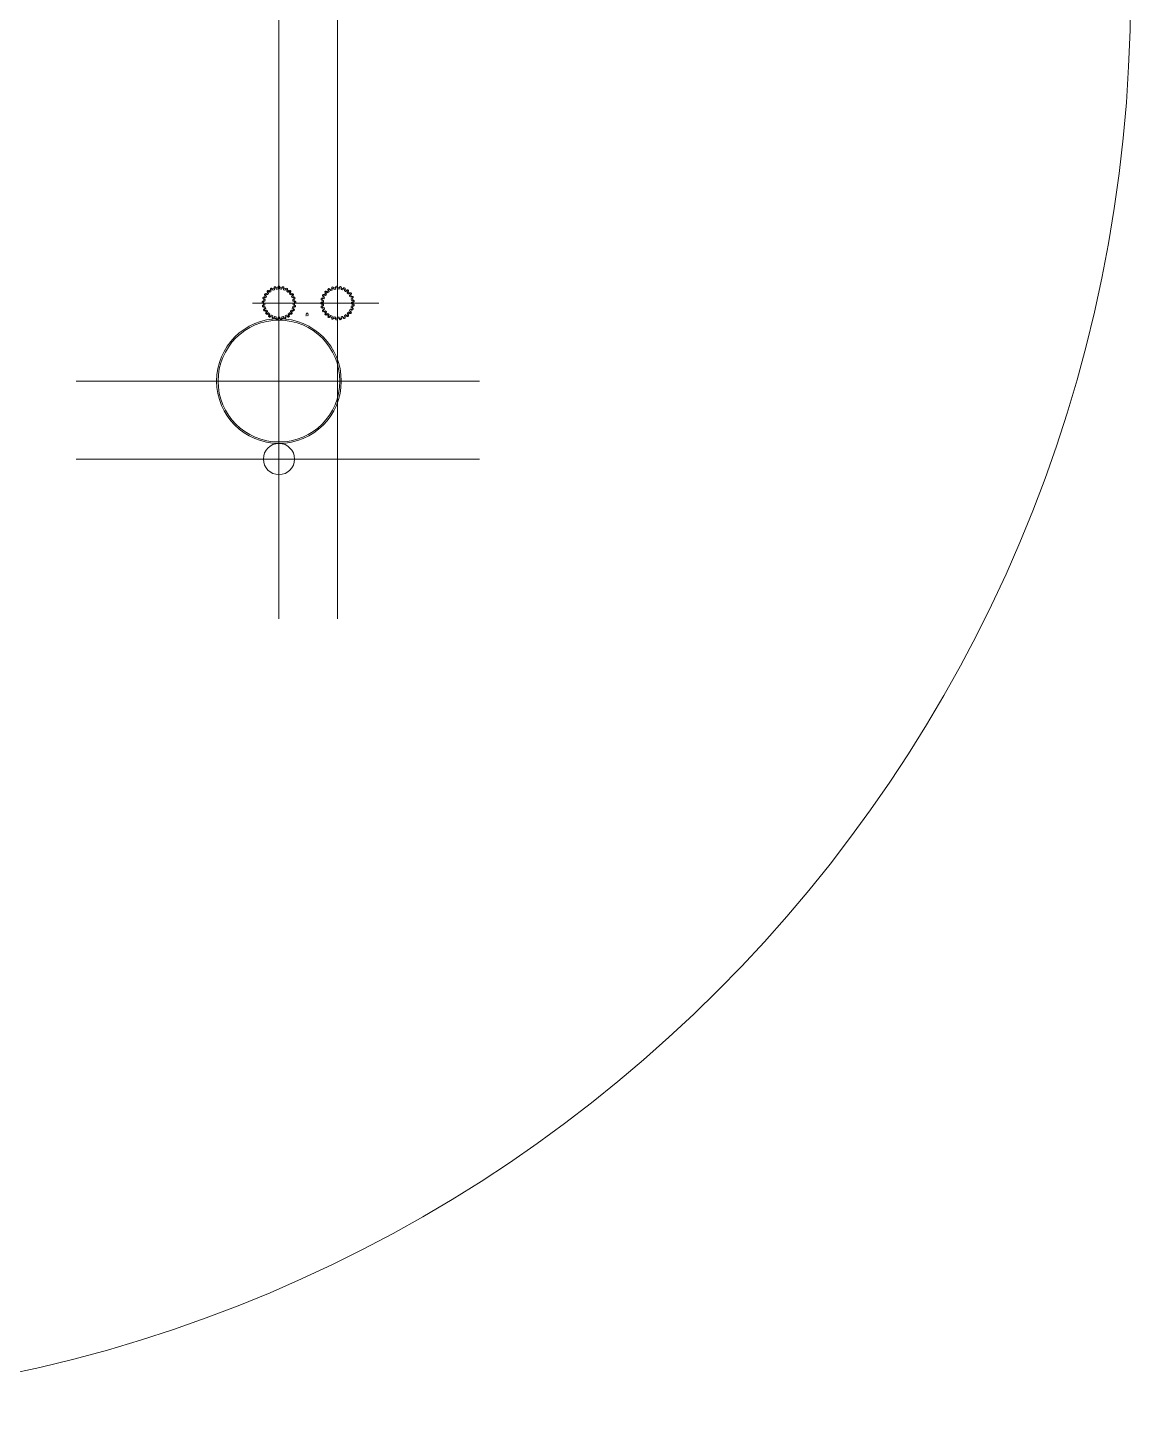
# Model space of a CAD drawing. Header units: millimetres. Extents: x 18768 to 1484868, y -11027 to 520152.
# Drawn here: x 130907 to 131792, y 505517 to 506620 of the extents above; entities that cross this region are included whole.
import ezdxf

# ---------------------------------------------------------------- set-up
doc = ezdxf.new("R2010")
doc.units = ezdxf.units.MM
doc.layers.add('A Construir', color=1, linetype='Continuous')

msp = doc.modelspace()

# ---------------------------------------------------------------- linework, layer by layer
at = {"layer": 'A Construir', "linetype": 'ByBlock', "lineweight": 15}
for p, q in [((131108.51, 506944.301), (131108.51, 506146.044)), ((131155.446, 506944.293), (131155.446, 506146.036)), ((131087.328, 506399.278), (131141.667, 506399.278)), ((131134.264, 506399.27), (131188.603, 506399.27)), ((130945.919, 506336.778), (131269.332, 506336.778)), ((130945.919, 506274.278), (131269.332, 506274.278))]:
    msp.add_line(p, q, dxfattribs=at)
at = {"layer": 'A Construir', "color": 4, "linetype": 'ByBlock', "lineweight": 15}
for p, q in [((131098.406, 506404.832), (131097.669, 506405.238)), ((131099.183, 506406.048), (131098.504, 506406.547)), ((131100.105, 506407.17), (131099.492, 506407.747)), ((131101.159, 506408.155), (131100.626, 506408.807)), ((131102.332, 506409.013), (131101.881, 506409.723)), ((131103.598, 506409.704), (131103.244, 506410.468)), ((131104.947, 506410.243), (131104.687, 506411.044)), ((131106.345, 506410.598), (131106.192, 506411.426)), ((131107.786, 506410.785), (131107.733, 506411.625)), ((131109.228, 506410.781), (131109.286, 506411.621)), ((131110.67, 506410.603), (131110.828, 506411.43)), ((131112.067, 506410.241), (131112.331, 506411.04)), ((131113.419, 506409.71), (131113.777, 506410.472)), ((131114.681, 506409.012), (131115.136, 506409.72)), ((131115.859, 506408.162), (131116.395, 506408.81)), ((131116.908, 506407.171), (131117.525, 506407.744)), ((131117.837, 506406.055), (131118.518, 506406.549)), ((131118.607, 506404.835), (131119.347, 506405.236)), ((131145.014, 506404.179), (131144.252, 506404.537)), ((131145.712, 506405.442), (131145.004, 506405.896)), ((131146.562, 506406.619), (131145.914, 506407.156)), ((131147.553, 506407.668), (131146.98, 506408.285)), ((131148.669, 506408.598), (131148.175, 506409.278)), ((131149.889, 506409.367), (131149.488, 506410.107)), ((131151.202, 506409.99), (131150.892, 506410.772)), ((131152.575, 506410.432), (131152.37, 506411.248)), ((131154.001, 506410.709), (131153.896, 506411.544)), ((131155.441, 506410.795), (131155.446, 506411.637)), ((131156.891, 506410.709), (131156.997, 506411.544)), ((131158.308, 506410.435), (131158.521, 506411.249)), ((131159.69, 506409.99), (131160, 506410.772)), ((131160.994, 506409.372), (131161.403, 506410.108)), ((131162.223, 506408.598), (131162.718, 506409.278)), ((131163.332, 506407.675), (131163.911, 506408.286)), ((131164.33, 506406.619), (131164.978, 506407.156)), ((131165.175, 506405.45), (131165.888, 506405.897)), ((131165.878, 506404.179), (131166.64, 506404.537)), ((131096.98, 506399.278), (131096.139, 506399.278)), ((131097.075, 506400.718), (131096.24, 506400.827)), ((131097.076, 506397.829), (131096.24, 506397.727)), ((131097.342, 506402.145), (131096.527, 506402.354)), ((131097.342, 506396.411), (131096.527, 506396.201)), ((131097.792, 506403.516), (131097.011, 506403.83)), ((131097.795, 506395.031), (131097.011, 506394.725)), ((131098.406, 506393.724), (131097.669, 506393.318)), ((131118.612, 506393.73), (131119.347, 506393.321)), ((131119.23, 506403.522), (131120.012, 506403.832)), ((131119.23, 506395.034), (131120.012, 506394.724)), ((131119.672, 506402.149), (131120.488, 506402.354)), ((131119.674, 506396.416), (131120.488, 506396.203)), ((131119.948, 506400.723), (131120.783, 506400.828)), ((131119.948, 506397.833), (131120.783, 506397.727)), ((131120.035, 506399.283), (131120.877, 506399.278)), ((131143.939, 506398.546), (131143.099, 506398.493)), ((131143.943, 506399.989), (131143.103, 506400.046)), ((131144.121, 506401.43), (131143.294, 506401.588)), ((131144.126, 506397.106), (131143.298, 506396.952)), ((131144.481, 506395.707), (131143.68, 506395.447)), ((131144.483, 506402.827), (131143.684, 506403.091)), ((131145.02, 506394.358), (131144.256, 506394.004)), ((131165.877, 506394.367), (131166.636, 506394.005)), ((131166.406, 506402.836), (131167.208, 506403.092)), ((131166.411, 506395.707), (131167.212, 506395.447)), ((131166.768, 506397.115), (131167.594, 506396.953)), ((131166.771, 506401.43), (131167.598, 506401.588)), ((131166.948, 506399.999), (131167.789, 506400.047)), ((131166.953, 506398.546), (131167.793, 506398.493)), ((131099.188, 506392.499), (131098.505, 506392.008)), ((131100.105, 506391.385), (131099.492, 506390.809)), ((131101.167, 506390.394), (131100.627, 506389.749)), ((131102.332, 506389.543), (131101.881, 506388.833)), ((131103.607, 506388.847), (131103.245, 506388.088)), ((131104.947, 506388.313), (131104.687, 506387.512)), ((131106.355, 506387.956), (131106.193, 506387.13)), ((131107.786, 506387.771), (131107.733, 506386.931)), ((131109.238, 506387.776), (131109.287, 506386.935)), ((131110.67, 506387.953), (131110.828, 506387.126)), ((131112.076, 506388.318), (131112.332, 506387.516)), ((131113.419, 506388.846), (131113.777, 506388.084)), ((131114.689, 506389.549), (131115.137, 506388.836)), ((131115.859, 506390.394), (131116.395, 506389.746)), ((131116.915, 506391.392), (131117.525, 506390.812)), ((131117.837, 506392.501), (131118.518, 506392.006)), ((131145.711, 506393.092), (131145.001, 506392.641)), ((131146.569, 506391.92), (131145.917, 506391.387)), ((131147.554, 506390.865), (131146.977, 506390.252)), ((131148.676, 506389.943), (131148.177, 506389.265)), ((131149.892, 506389.167), (131149.486, 506388.429)), ((131151.208, 506388.552), (131150.894, 506387.771)), ((131152.579, 506388.103), (131152.369, 506387.288)), ((131154.006, 506387.835), (131153.897, 506387.001)), ((131155.446, 506387.741), (131155.446, 506386.899)), ((131156.895, 506387.836), (131156.997, 506387.001)), ((131158.313, 506388.103), (131158.523, 506387.288)), ((131159.693, 506388.556), (131159.999, 506387.772)), ((131161, 506389.167), (131161.406, 506388.429)), ((131162.225, 506389.949), (131162.716, 506389.265)), ((131163.339, 506390.865), (131163.915, 506390.252)), ((131164.33, 506391.927), (131164.975, 506391.387)), ((131165.181, 506393.092), (131165.891, 506392.641))]:
    msp.add_line(p, q, dxfattribs=at)
at = {"layer": 'A Construir', "color": 0, "linetype": 'ByBlock', "lineweight": 15}
for p, q in [((131130.335, 506389.295), (131130.282, 506390.135)), ((131131.778, 506389.291), (131131.835, 506390.131))]:
    msp.add_line(p, q, dxfattribs=at)
at = {"layer": 'A Construir', "linetype": 'ByBlock', "lineweight": 15}
for centre, radius in [((130661.521, 506647.127), 1130), ((131108.51, 506336.778), 50), ((131108.51, 506336.778), 48.84), ((131108.51, 506274.278), 12.5)]:
    msp.add_circle(centre, radius, dxfattribs=at)
at = {"layer": 'A Construir', "color": 4, "linetype": 'ByBlock', "lineweight": 15}
for centre in [(131108.51, 506399.278), (131155.446, 506399.27)]:
    msp.add_circle(centre, 12.5, dxfattribs=at)
for centre, radius, start, end in [((131097.046, 506406.088), 0.166, 149.2106, 215.499988), ((131108.072, 506399.519), 13, 145.6894, 149.2106), ((131099.875, 506408.106), 3.64, 215.499988, 230.428846), ((131097.471, 506406.753), 0.166, 79.400012, 145.6894), ((131096.832, 506403.338), 3.64, 64.471154, 79.400012), ((131096.832, 506403.338), 3.64, 64.471154, 79.400012), ((131096.534, 506403.307), 2.24, 59.551325, 62.848675), ((131098.691, 506407.231), 2.24, 239.551325, 242.848675), ((131108.025, 506399.402), 10.866, 151.462145, 157.237854), ((131099.778, 506408.389), 2.24, 232.051325, 235.348675), ((131099.778, 506408.389), 2.24, 232.051325, 235.348675), ((131099.778, 506408.389), 2.24, 232.051325, 235.348675), ((131099.778, 506408.389), 2.24, 232.051325, 235.348675), ((131098.334, 506404.673), 0.166, 331.462145, 61.031073), ((131099.1, 506408.725), 0.166, 134.8106, 201.099988), ((131102.341, 506409.976), 3.64, 201.099988, 216.028846), ((131108.145, 506399.62), 13, 131.2894, 134.8106), ((131099.28, 506406.183), 0.166, 233.268927, 322.837854), ((131097.912, 506406.158), 2.24, 45.151325, 48.448675), ((131100.977, 506409.423), 2.24, 225.151325, 228.448675), ((131108.072, 506399.519), 10.866, 137.062146, 142.837854), ((131099.677, 506409.263), 0.166, 65.000012, 131.2894), ((131098.208, 506406.115), 3.64, 50.071154, 65.000012), ((131098.208, 506406.115), 3.64, 50.071154, 65.000012), ((131099.995, 506407.034), 0.166, 317.062146, 46.631073), ((131102.318, 506410.275), 2.24, 217.651325, 220.948675), ((131102.318, 506410.275), 2.24, 217.651325, 220.948675), ((131102.318, 506410.275), 2.24, 217.651325, 220.948675), ((131102.318, 506410.275), 2.24, 217.651325, 220.948675), ((131101.287, 506408.261), 0.166, 218.868927, 308.437854), ((131108.145, 506399.62), 10.866, 122.662145, 128.437854), ((131101.745, 506410.768), 0.166, 120.4106, 186.699988), ((131105.196, 506411.174), 3.64, 186.699988, 201.628846), ((131108.242, 506399.7), 13, 116.8894, 120.4106), ((131099.956, 506408.578), 2.24, 30.751325, 34.048675), ((131103.737, 506410.977), 2.24, 210.751325, 214.048675), ((131102.191, 506408.908), 0.166, 302.662145, 32.231073), ((131102.437, 506411.146), 0.166, 50.600012, 116.8894), ((131100.232, 506408.462), 3.64, 35.671154, 50.600012), ((131100.232, 506408.462), 3.64, 35.671154, 50.600012), ((131105.247, 506411.469), 2.24, 203.251325, 206.548675), ((131105.247, 506411.469), 2.24, 203.251325, 206.548675), ((131105.247, 506411.469), 2.24, 203.251325, 206.548675), ((131105.247, 506411.469), 2.24, 203.251325, 206.548675), ((131103.748, 506409.775), 0.166, 204.468927, 294.037854), ((131108.242, 506399.7), 10.866, 108.262145, 114.037854), ((131108.258, 506411.624), 3.64, 172.299988, 187.228846), ((131102.537, 506410.413), 2.24, 16.351325, 19.648675), ((131106.796, 506411.797), 2.24, 196.351325, 199.648675), ((131104.815, 506412.09), 0.166, 106.0106, 172.299988), ((131108.355, 506399.753), 13, 102.4894, 106.0106), ((131104.785, 506410.176), 0.166, 288.262145, 17.831073), ((131105.58, 506412.284), 0.166, 36.200012, 102.4894), ((131102.776, 506410.232), 3.64, 21.271154, 36.200012), ((131102.776, 506410.232), 3.64, 21.271154, 36.200012), ((131108.382, 506411.897), 2.24, 188.851325, 192.148675), ((131108.382, 506411.897), 2.24, 188.851325, 192.148675), ((131108.382, 506411.897), 2.24, 188.851325, 192.148675), ((131108.382, 506411.897), 2.24, 188.851325, 192.148675), ((131106.508, 506410.63), 0.166, 190.068927, 279.637855), ((131108.355, 506399.753), 10.866, 93.862146, 99.637855), ((131107.612, 506410.76), 0.166, 273.862146, 3.431073), ((131111.336, 506411.299), 3.64, 157.899988, 172.828846), ((131105.494, 506411.548), 2.24, 1.951325, 5.248675), ((131109.964, 506411.83), 2.24, 181.951325, 185.248675), ((131108.118, 506412.606), 0.166, 91.6106, 157.899988), ((131108.478, 506399.777), 13, 88.0894, 91.6106), ((131108.906, 506412.604), 0.166, 21.800012, 88.0894), ((131105.681, 506411.314), 3.64, 6.871154, 21.800012), ((131105.681, 506411.314), 3.64, 6.871154, 21.800012), ((131109.394, 506410.771), 0.166, 175.668927, 265.237854), ((131111.524, 506411.533), 2.24, 174.451325, 177.748675), ((131111.524, 506411.533), 2.24, 174.451325, 177.748675), ((131111.524, 506411.533), 2.24, 174.451325, 177.748675), ((131111.524, 506411.533), 2.24, 174.451325, 177.748675), ((131108.478, 506399.777), 10.866, 79.462146, 85.237854), ((131110.496, 506410.623), 0.166, 259.462146, 349.031073), ((131108.64, 506411.913), 2.24, 347.551325, 350.848675), ((131113.039, 506411.074), 2.24, 167.551325, 170.848675), ((131114.237, 506410.218), 3.64, 143.499988, 158.428846), ((131111.444, 506412.285), 0.166, 77.2106, 143.499988), ((131108.603, 506399.769), 13, 73.6894, 77.2106), ((131112.225, 506410.19), 0.166, 161.268927, 250.837855), ((131108.603, 506399.769), 10.866, 65.062146, 70.837855), ((131112.208, 506412.087), 0.166, 7.400012, 73.6894), ((131114.477, 506410.398), 2.24, 160.051325, 163.348675), ((131114.477, 506410.398), 2.24, 160.051325, 163.348675), ((131114.477, 506410.398), 2.24, 160.051325, 163.348675), ((131114.477, 506410.398), 2.24, 160.051325, 163.348675), ((131108.763, 506411.639), 3.64, 352.471154, 7.400012), ((131108.763, 506411.639), 3.64, 352.471154, 7.400012), ((131113.255, 506409.772), 0.166, 245.062146, 334.631073), ((131111.779, 506411.483), 2.24, 333.151325, 336.448675), ((131115.83, 506409.577), 2.24, 153.151325, 156.448675), ((131116.778, 506408.45), 3.64, 129.099988, 144.028846), ((131114.587, 506411.146), 0.166, 62.8106, 129.099988), ((131114.822, 506408.923), 0.166, 146.868927, 236.437855), ((131108.723, 506399.73), 13, 59.2894, 62.8106), ((131108.723, 506399.73), 10.866, 50.662145, 56.437855), ((131117.055, 506408.565), 2.24, 145.651325, 148.948675), ((131117.055, 506408.565), 2.24, 145.651325, 148.948675), ((131117.055, 506408.565), 2.24, 145.651325, 148.948675), ((131117.055, 506408.565), 2.24, 145.651325, 148.948675), ((131111.829, 506411.188), 3.64, 338.071154, 353.000012), ((131111.829, 506411.188), 3.64, 338.071154, 353.000012), ((131115.277, 506410.764), 0.166, 353.000012, 59.2894), ((131115.716, 506408.263), 0.166, 230.662145, 320.231073), ((131114.711, 506410.287), 2.24, 318.751325, 322.048675), ((131118.162, 506407.432), 2.24, 138.751325, 142.048675), ((131118.799, 506406.106), 3.64, 114.699988, 129.628846), ((131117.022, 506407.05), 0.166, 132.468927, 222.037854), ((131108.828, 506399.663), 10.866, 36.262145, 42.037854), ((131117.347, 506409.262), 0.166, 48.4106, 114.699988), ((131108.828, 506399.663), 13, 44.8894, 48.4106), ((131119.096, 506406.148), 2.24, 131.251325, 134.548675), ((131119.096, 506406.148), 2.24, 131.251325, 134.548675), ((131119.096, 506406.148), 2.24, 131.251325, 134.548675), ((131119.096, 506406.148), 2.24, 131.251325, 134.548675), ((131117.724, 506406.188), 0.166, 216.262145, 305.831073), ((131114.686, 506409.988), 3.64, 323.671154, 338.600012), ((131114.686, 506409.988), 3.64, 323.671154, 338.600012), ((131117.921, 506408.721), 0.166, 338.600012, 44.8894), ((131117.254, 506408.399), 2.24, 304.351325, 307.648675), ((131119.886, 506404.776), 2.24, 124.351325, 127.648675), ((131118.687, 506404.689), 0.166, 118.068927, 207.637854), ((131108.914, 506399.572), 10.866, 21.862145, 27.637854), ((131120.174, 506403.332), 3.64, 100.299988, 115.228846), ((131120.472, 506403.299), 2.24, 116.851325, 120.148675), ((131120.472, 506403.299), 2.24, 116.851325, 120.148675), ((131120.472, 506403.299), 2.24, 116.851325, 120.148675), ((131120.472, 506403.299), 2.24, 116.851325, 120.148675), ((131117.156, 506408.116), 3.64, 309.271154, 324.200012), ((131117.156, 506408.116), 3.64, 309.271154, 324.200012), ((131119.553, 506406.75), 0.166, 34.0106, 100.299988), ((131108.914, 506399.572), 13, 30.4894, 34.0106), ((131119.974, 506406.083), 0.166, 324.200012, 30.4894), ((131143.578, 506405.347), 0.166, 152.8106, 219.099988), ((131154.994, 506399.483), 13, 149.2894, 152.8106), ((131146.274, 506407.538), 3.64, 219.099988, 234.028846), ((131143.96, 506406.037), 0.166, 83.000012, 149.2894), ((131143.536, 506402.589), 3.64, 68.071154, 83.000012), ((131143.536, 506402.589), 3.64, 68.071154, 83.000012), ((131143.241, 506402.539), 2.24, 63.151325, 66.448675), ((131145.147, 506406.591), 2.24, 243.151325, 246.448675), ((131146.159, 506407.815), 2.24, 235.651325, 238.948675), ((131146.159, 506407.815), 2.24, 235.651325, 238.948675), ((131146.159, 506407.815), 2.24, 235.651325, 238.948675), ((131146.159, 506407.815), 2.24, 235.651325, 238.948675), ((131145.462, 506408.108), 0.166, 138.4106, 204.699988), ((131148.618, 506409.559), 3.64, 204.699988, 219.628846), ((131155.061, 506399.589), 13, 134.8894, 138.4106), ((131145.801, 506405.582), 0.166, 236.868927, 326.437854), ((131144.437, 506405.472), 2.24, 48.751325, 52.048675), ((131147.292, 506408.922), 2.24, 228.751325, 232.048675), ((131146.003, 506408.681), 0.166, 68.600012, 134.8894), ((131154.994, 506399.483), 10.866, 140.662145, 146.437854), ((131144.736, 506405.447), 3.64, 53.671154, 68.600012), ((131144.736, 506405.447), 3.64, 53.671154, 68.600012), ((131146.461, 506406.476), 0.166, 320.662145, 50.231073), ((131148.576, 506409.856), 2.24, 221.251325, 224.548675), ((131148.576, 506409.856), 2.24, 221.251325, 224.548675), ((131148.576, 506409.856), 2.24, 221.251325, 224.548675), ((131148.576, 506409.856), 2.24, 221.251325, 224.548675), ((131147.674, 506407.782), 0.166, 222.468927, 312.037854), ((131155.061, 506399.589), 10.866, 126.262145, 132.037854), ((131147.974, 506410.313), 0.166, 124.0106, 190.299988), ((131151.392, 506410.934), 3.64, 190.299988, 205.228846), ((131155.152, 506399.675), 13, 120.4894, 124.0106), ((131146.325, 506408.015), 2.24, 34.351325, 37.648675), ((131149.948, 506410.647), 2.24, 214.351325, 217.648675), ((131148.64, 506410.734), 0.166, 54.200012, 120.4894), ((131148.536, 506408.484), 0.166, 306.262145, 35.831073), ((131146.608, 506407.916), 3.64, 39.271154, 54.200012), ((131146.608, 506407.916), 3.64, 39.271154, 54.200012), ((131151.425, 506411.232), 2.24, 206.851325, 210.148675), ((131151.425, 506411.232), 2.24, 206.851325, 210.148675), ((131151.425, 506411.232), 2.24, 206.851325, 210.148675), ((131151.425, 506411.232), 2.24, 206.851325, 210.148675), ((131150.035, 506409.448), 0.166, 208.068927, 297.637854), ((131155.152, 506399.675), 10.866, 111.862145, 117.637854), ((131154.42, 506411.576), 3.64, 175.899988, 190.828846), ((131150.955, 506411.825), 0.166, 109.6106, 175.899988), ((131148.786, 506410.008), 2.24, 19.951325, 23.248675), ((131152.95, 506411.657), 2.24, 199.951325, 203.248675), ((131155.262, 506399.735), 13, 106.0894, 109.6106), ((131151.044, 506409.913), 0.166, 291.862145, 21.431073), ((131151.705, 506412.066), 0.166, 39.800012, 106.0894), ((131149.036, 506409.842), 3.64, 24.871154, 39.800012), ((131149.036, 506409.842), 3.64, 24.871154, 39.800012), ((131154.526, 506411.856), 2.24, 192.451325, 195.748675), ((131154.526, 506411.856), 2.24, 192.451325, 195.748675), ((131154.526, 506411.856), 2.24, 192.451325, 195.748675), ((131154.526, 506411.856), 2.24, 192.451325, 195.748675), ((131152.736, 506410.474), 0.166, 193.668927, 283.237854), ((131155.262, 506399.735), 10.866, 97.462146, 103.237854), ((131153.829, 506410.674), 0.166, 277.462146, 7.031073), ((131157.512, 506411.445), 3.64, 161.499988, 176.428846), ((131151.666, 506411.327), 2.24, 5.551325, 8.848675), ((131156.109, 506411.888), 2.24, 185.551325, 188.848675), ((131154.218, 506412.547), 0.166, 95.2106, 161.499988), ((131155.383, 506399.766), 13, 91.6894, 95.2106), ((131155.005, 506412.595), 0.166, 25.400012, 91.6894), ((131151.867, 506411.104), 3.64, 10.471154, 25.400012), ((131151.867, 506411.104), 3.64, 10.471154, 25.400012), ((131155.607, 506410.796), 0.166, 179.268927, 268.837854), ((131157.685, 506411.69), 2.24, 178.051325, 181.348675), ((131157.685, 506411.69), 2.24, 178.051325, 181.348675), ((131157.685, 506411.69), 2.24, 178.051325, 181.348675), ((131157.685, 506411.69), 2.24, 178.051325, 181.348675), ((131155.383, 506399.766), 10.866, 83.062145, 88.837854), ((131156.716, 506410.717), 0.166, 263.062145, 352.631073), ((131154.783, 506411.888), 2.24, 351.151325, 354.448675), ((131159.226, 506411.327), 2.24, 171.151325, 174.448675), ((131160.475, 506410.548), 3.64, 147.099988, 162.028846), ((131157.558, 506412.435), 0.166, 80.8106, 147.099988), ((131155.509, 506399.766), 13, 77.2894, 80.8106), ((131158.468, 506410.394), 0.166, 164.868927, 254.437854), ((131158.333, 506412.286), 0.166, 11.000012, 77.2894), ((131155.509, 506399.766), 10.866, 68.662146, 74.437854), ((131154.922, 506411.623), 3.64, 356.071154, 11.000012), ((131154.922, 506411.623), 3.64, 356.071154, 11.000012), ((131160.703, 506410.743), 2.24, 163.651325, 166.948675), ((131160.703, 506410.743), 2.24, 163.651325, 166.948675), ((131160.703, 506410.743), 2.24, 163.651325, 166.948675), ((131160.703, 506410.743), 2.24, 163.651325, 166.948675), ((131159.523, 506410.042), 0.166, 248.662146, 338.231073), ((131157.942, 506411.657), 2.24, 336.751325, 340.048675), ((131162.106, 506410.008), 2.24, 156.751325, 160.048675), ((131163.122, 506408.943), 3.64, 132.699988, 147.628846), ((131160.766, 506411.496), 0.166, 66.4106, 132.699988), ((131155.63, 506399.735), 13, 62.8894, 66.4106), ((131161.14, 506409.293), 0.166, 150.468927, 240.037855), ((131155.63, 506399.735), 10.866, 54.262145, 60.037855), ((131163.391, 506409.075), 2.24, 149.251325, 152.548675), ((131163.391, 506409.075), 2.24, 149.251325, 152.548675), ((131163.391, 506409.075), 2.24, 149.251325, 152.548675), ((131163.391, 506409.075), 2.24, 149.251325, 152.548675), ((131158.011, 506411.365), 3.64, 341.671154, 356.600012), ((131158.011, 506411.365), 3.64, 341.671154, 356.600012), ((131161.479, 506411.159), 0.166, 356.600012, 62.8894), ((131162.074, 506408.69), 0.166, 234.262145, 323.831073), ((131160.944, 506410.647), 2.24, 322.351325, 325.648675), ((131164.567, 506408.015), 2.24, 142.351325, 145.648675), ((131165.286, 506406.731), 3.64, 118.299988, 133.228846), ((131163.453, 506407.562), 0.166, 136.068927, 225.637854), ((131155.74, 506399.675), 10.866, 39.862146, 45.637854), ((131163.639, 506409.789), 0.166, 52.0106, 118.299988), ((131155.74, 506399.675), 13, 48.4894, 52.0106), ((131165.58, 506406.791), 2.24, 134.851325, 138.148675), ((131165.58, 506406.791), 2.24, 134.851325, 138.148675), ((131165.58, 506406.791), 2.24, 134.851325, 138.148675), ((131165.58, 506406.791), 2.24, 134.851325, 138.148675), ((131160.938, 506410.347), 3.64, 327.271154, 342.200012), ((131160.938, 506410.347), 3.64, 327.271154, 342.200012), ((131164.208, 506406.745), 0.166, 219.862146, 309.431073), ((131164.246, 506409.285), 0.166, 342.200012, 48.4894), ((131163.601, 506408.922), 2.24, 307.951325, 311.248675), ((131166.455, 506405.472), 2.24, 127.951325, 131.248675), ((131166.833, 506404.049), 3.64, 103.899988, 118.828846), ((131165.264, 506405.31), 0.166, 121.668927, 211.237854), ((131155.831, 506399.589), 10.866, 25.462146, 31.237854), ((131165.792, 506404.332), 0.166, 205.462146, 295.031073), ((131167.132, 506404.035), 2.24, 120.451325, 123.748675), ((131167.132, 506404.035), 2.24, 120.451325, 123.748675), ((131167.132, 506404.035), 2.24, 120.451325, 123.748675), ((131167.132, 506404.035), 2.24, 120.451325, 123.748675), ((131165.998, 506407.421), 0.166, 37.6106, 103.899988), ((131163.52, 506408.633), 3.64, 312.871154, 327.800012), ((131163.52, 506408.633), 3.64, 312.871154, 327.800012), ((131155.831, 506399.589), 13, 34.0894, 37.6106), ((131166.46, 506406.782), 0.166, 327.800012, 34.0894), ((131165.745, 506406.591), 2.24, 293.551325, 296.848675), ((131167.651, 506402.539), 2.24, 113.551325, 116.848675), ((131167.663, 506401.067), 3.64, 89.499988, 104.428846), ((131167.694, 506404.541), 0.166, 23.2106, 89.499988), ((131155.898, 506399.483), 13, 19.6894, 23.2106), ((131095.183, 506399.723), 0.166, 178.0106, 244.299988), ((131108.01, 506399.278), 13, 174.4894, 178.0106), ((131095.235, 506400.51), 0.166, 108.200012, 174.4894), ((131096.69, 506402.854), 3.64, 244.299988, 259.228846), ((131095.346, 506397.17), 0.166, 122.600012, 188.8894), ((131108.025, 506399.154), 13, 188.8894, 192.4106), ((131096.32, 506397.21), 3.64, 93.271154, 108.200012), ((131096.32, 506397.21), 3.64, 93.271154, 108.200012), ((131097.217, 506394.244), 3.64, 107.671154, 122.600012), ((131097.217, 506394.244), 3.64, 107.671154, 122.600012), ((131095.491, 506396.395), 0.166, 192.4106, 258.699988), ((131096.172, 506399.802), 3.64, 258.699988, 273.628846), ((131095.713, 506403.024), 0.166, 163.6106, 229.899988), ((131108.025, 506399.402), 13, 160.0894, 163.6106), ((131097.951, 506405.681), 3.64, 229.899988, 244.828846), ((131095.959, 506403.773), 0.166, 93.800012, 160.0894), ((131096.189, 506400.307), 3.64, 78.871154, 93.800012), ((131096.189, 506400.307), 3.64, 78.871154, 93.800012), ((131096.074, 506397.039), 2.24, 88.351325, 91.648675), ((131096.074, 506401.517), 2.24, 268.351325, 271.648675), ((131096.469, 506403.056), 2.24, 260.851325, 264.148675), ((131096.469, 506403.056), 2.24, 260.851325, 264.148675), ((131096.469, 506403.056), 2.24, 260.851325, 264.148675), ((131096.469, 506403.056), 2.24, 260.851325, 264.148675), ((131095.907, 506399.943), 2.24, 275.251325, 278.548675), ((131095.907, 506399.943), 2.24, 275.251325, 278.548675), ((131095.907, 506399.943), 2.24, 275.251325, 278.548675), ((131095.907, 506399.943), 2.24, 275.251325, 278.548675), ((131096.283, 506393.963), 0.166, 137.000012, 203.2894), ((131108.072, 506399.037), 13, 203.2894, 206.8106), ((131098.824, 506391.594), 3.64, 122.071154, 137.000012), ((131098.824, 506391.594), 3.64, 122.071154, 137.000012), ((131095.908, 506400.202), 2.24, 73.951325, 77.248675), ((131097.022, 506404.539), 2.24, 253.951325, 257.248675), ((131097.022, 506394.017), 2.24, 102.751325, 106.048675), ((131095.908, 506398.354), 2.24, 282.751325, 286.048675), ((131096.429, 506396.717), 3.64, 273.099988, 288.028846), ((131097.786, 506405.932), 2.24, 246.451325, 249.748675), ((131097.786, 506405.932), 2.24, 246.451325, 249.748675), ((131097.786, 506405.932), 2.24, 246.451325, 249.748675), ((131097.786, 506405.932), 2.24, 246.451325, 249.748675), ((131096.138, 506396.788), 2.24, 289.651325, 292.948675), ((131096.138, 506396.788), 2.24, 289.651325, 292.948675), ((131096.138, 506396.788), 2.24, 289.651325, 292.948675), ((131096.138, 506396.788), 2.24, 289.651325, 292.948675), ((131096.994, 506399.103), 0.166, 0.262145, 89.831073), ((131097.095, 506400.882), 0.166, 262.068927, 351.637854), ((131097.055, 506397.993), 0.166, 276.468927, 6.037854), ((131108.025, 506399.154), 10.866, 180.262145, 186.037854), ((131108.01, 506399.278), 10.866, 165.862146, 171.637854), ((131097.312, 506401.973), 0.166, 345.862146, 75.431073), ((131097.399, 506396.245), 0.166, 14.662146, 104.231073), ((131098.691, 506391.325), 2.24, 117.151325, 120.448675), ((131096.534, 506395.249), 2.24, 297.151325, 300.448675), ((131108.072, 506399.037), 10.866, 194.662146, 200.437854), ((131097.853, 506403.671), 0.166, 247.668927, 337.237854), ((131097.734, 506395.185), 0.166, 290.868927, 20.437854), ((131098.502, 506393.577), 0.166, 29.062146, 118.631073), ((131108.145, 506398.936), 10.866, 209.062146, 214.837855), ((131108.975, 506399.094), 10.866, 324.262146, 330.037855), ((131118.532, 506393.584), 0.166, 60.468927, 150.037855), ((131119.153, 506403.68), 0.166, 201.862145, 291.431073), ((131119.282, 506395.201), 0.166, 158.662146, 248.231073), ((131109.006, 506399.215), 10.866, 338.662146, 344.437854), ((131118.315, 506391.333), 2.24, 59.251325, 62.548675), ((131118.315, 506391.333), 2.24, 59.251325, 62.548675), ((131118.315, 506391.333), 2.24, 59.251325, 62.548675), ((131118.315, 506391.333), 2.24, 59.251325, 62.548675), ((131120.605, 506396.713), 3.64, 251.671154, 266.600012), ((131120.605, 506396.713), 3.64, 251.671154, 266.600012), ((131119.633, 506396.256), 0.166, 74.868927, 164.437854), ((131119.713, 506401.988), 0.166, 103.668927, 193.237854), ((131108.975, 506399.462), 10.866, 7.462146, 13.237854), ((131119.913, 506400.895), 0.166, 187.462146, 277.031073), ((131119.957, 506398.008), 0.166, 173.062145, 262.631073), ((131109.006, 506399.341), 10.866, 353.062145, 358.837854), ((131120.035, 506399.117), 0.166, 89.268927, 178.837854), ((131119.248, 506405.938), 2.24, 289.951325, 293.248675), ((131120.896, 506401.774), 2.24, 109.951325, 113.248675), ((131120.896, 506396.782), 2.24, 246.751325, 250.048675), ((131119.248, 506392.618), 2.24, 66.751325, 70.048675), ((131120.816, 506400.304), 3.64, 85.899988, 100.828846), ((131118.183, 506391.602), 3.64, 42.699988, 57.628846), ((131121.096, 506400.198), 2.24, 102.451325, 105.748675), ((131121.096, 506400.198), 2.24, 102.451325, 105.748675), ((131121.096, 506400.198), 2.24, 102.451325, 105.748675), ((131121.096, 506400.198), 2.24, 102.451325, 105.748675), ((131119.982, 506394.021), 2.24, 73.651325, 76.948675), ((131119.982, 506394.021), 2.24, 73.651325, 76.948675), ((131119.982, 506394.021), 2.24, 73.651325, 76.948675), ((131119.982, 506394.021), 2.24, 73.651325, 76.948675), ((131108.975, 506399.094), 13, 332.8894, 336.4106), ((131119.082, 506405.688), 3.64, 294.871154, 309.800012), ((131119.082, 506405.688), 3.64, 294.871154, 309.800012), ((131120.862, 506399.802), 3.64, 266.071154, 281.000012), ((131120.862, 506399.802), 3.64, 266.071154, 281.000012), ((131120.567, 506403.058), 2.24, 275.551325, 278.848675), ((131121.128, 506398.615), 2.24, 95.551325, 98.848675), ((131121.128, 506399.941), 2.24, 261.151325, 264.448675), ((131120.567, 506395.498), 2.24, 81.151325, 84.448675), ((131120.736, 506393.958), 0.166, 336.4106, 42.699988), ((131120.929, 506397.039), 2.24, 88.051325, 91.348675), ((131120.929, 506397.039), 2.24, 88.051325, 91.348675), ((131120.929, 506397.039), 2.24, 88.051325, 91.348675), ((131120.929, 506397.039), 2.24, 88.051325, 91.348675), ((131120.684, 506397.212), 3.64, 71.499988, 86.428846), ((131119.788, 506394.249), 3.64, 57.099988, 72.028846), ((131120.344, 506402.857), 3.64, 280.471154, 295.400012), ((131120.344, 506402.857), 3.64, 280.471154, 295.400012), ((131121.064, 506403.769), 0.166, 19.6106, 85.899988), ((131108.975, 506399.462), 13, 16.0894, 19.6106), ((131121.306, 506403.019), 0.166, 309.800012, 16.0894), ((131121.525, 506396.391), 0.166, 281.000012, 347.2894), ((131109.006, 506399.215), 13, 347.2894, 350.8106), ((131121.675, 506397.166), 0.166, 350.8106, 57.099988), ((131121.787, 506400.506), 0.166, 5.2106, 71.499988), ((131121.834, 506399.719), 0.166, 295.400012, 1.6894), ((131109.006, 506399.341), 13, 1.6894, 5.2106), ((131154.947, 506399.239), 13, 178.0894, 181.6106), ((131142.118, 506398.878), 0.166, 181.6106, 247.899988), ((131142.12, 506399.667), 0.166, 111.800012, 178.0894), ((131143.425, 506402.097), 3.64, 247.899988, 262.828846), ((131143.41, 506396.441), 3.64, 96.871154, 111.800012), ((131143.41, 506396.441), 3.64, 96.871154, 111.800012), ((131142.439, 506402.205), 0.166, 167.2106, 233.499988), ((131142.44, 506396.34), 0.166, 126.200012, 192.4894), ((131154.955, 506399.364), 13, 163.6894, 167.2106), ((131154.971, 506399.116), 13, 192.4894, 196.0106), ((131144.506, 506404.997), 3.64, 233.499988, 248.428846), ((131144.492, 506393.537), 3.64, 111.271154, 126.200012), ((131144.492, 506393.537), 3.64, 111.271154, 126.200012), ((131142.634, 506395.576), 0.166, 196.0106, 262.299988), ((131142.637, 506402.968), 0.166, 97.400012, 163.6894), ((131143.1, 506399.018), 3.64, 262.299988, 277.228846), ((131143.085, 506399.523), 3.64, 82.471154, 97.400012), ((131143.085, 506399.523), 3.64, 82.471154, 97.400012), ((131143.176, 506396.255), 2.24, 91.951325, 95.248675), ((131142.894, 506400.724), 2.24, 271.951325, 275.248675), ((131143.191, 506402.284), 2.24, 264.451325, 267.748675), ((131143.191, 506402.284), 2.24, 264.451325, 267.748675), ((131143.191, 506402.284), 2.24, 264.451325, 267.748675), ((131143.191, 506402.284), 2.24, 264.451325, 267.748675), ((131142.811, 506399.401), 2.24, 77.551325, 80.848675), ((131143.65, 506403.8), 2.24, 257.551325, 260.848675), ((131142.827, 506399.142), 2.24, 278.851325, 282.148675), ((131142.827, 506399.142), 2.24, 278.851325, 282.148675), ((131142.827, 506399.142), 2.24, 278.851325, 282.148675), ((131142.827, 506399.142), 2.24, 278.851325, 282.148675), ((131143.577, 506393.198), 0.166, 140.600012, 206.8894), ((131146.262, 506390.993), 3.64, 125.671154, 140.600012), ((131146.262, 506390.993), 3.64, 125.671154, 140.600012), ((131144.311, 506393.298), 2.24, 106.351325, 109.648675), ((131142.927, 506397.557), 2.24, 286.351325, 289.648675), ((131144.326, 506405.237), 2.24, 250.051325, 253.348675), ((131144.326, 506405.237), 2.24, 250.051325, 253.348675), ((131144.326, 506405.237), 2.24, 250.051325, 253.348675), ((131144.326, 506405.237), 2.24, 250.051325, 253.348675), ((131143.953, 506400.155), 0.166, 265.668927, 355.237854), ((131143.964, 506398.372), 0.166, 3.862146, 93.431073), ((131154.947, 506399.239), 10.866, 169.462146, 175.237854), ((131144.094, 506397.269), 0.166, 280.068927, 9.637855), ((131154.971, 506399.116), 10.866, 183.862146, 189.637855), ((131144.101, 506401.256), 0.166, 349.462146, 79.031073), ((131143.255, 506396.008), 2.24, 293.251325, 296.548675), ((131143.255, 506396.008), 2.24, 293.251325, 296.548675), ((131143.255, 506396.008), 2.24, 293.251325, 296.548675), ((131143.255, 506396.008), 2.24, 293.251325, 296.548675), ((131144.534, 506402.985), 0.166, 251.268927, 340.837855), ((131144.548, 506395.545), 0.166, 18.262146, 107.831073), ((131154.955, 506399.364), 10.866, 155.062146, 160.837855), ((131155.024, 506399.002), 10.866, 198.262146, 204.037854), ((131144.949, 506394.508), 0.166, 294.468927, 24.037854), ((131144.951, 506404.015), 0.166, 335.062146, 64.631073), ((131165.263, 506393.247), 0.166, 147.862145, 237.431073), ((131155.922, 506399.116), 10.866, 327.862145, 333.637855), ((131165.806, 506394.217), 0.166, 64.068927, 153.637855), ((131166.453, 506395.878), 0.166, 162.262145, 251.831073), ((131166.458, 506402.679), 0.166, 107.268927, 196.837854), ((131155.945, 506399.239), 10.866, 342.262145, 348.037855), ((131155.898, 506399.483), 10.866, 11.062146, 16.837854), ((131166.725, 506401.6), 0.166, 191.062146, 280.631073), ((131166.738, 506396.952), 0.166, 78.468927, 168.037855), ((131165.73, 506391.956), 2.24, 62.851325, 66.148675), ((131165.73, 506391.956), 2.24, 62.851325, 66.148675), ((131165.73, 506391.956), 2.24, 62.851325, 66.148675), ((131165.73, 506391.956), 2.24, 62.851325, 66.148675), ((131167.678, 506397.47), 3.64, 255.271154, 270.200012), ((131167.678, 506397.47), 3.64, 255.271154, 270.200012), ((131166.95, 506398.721), 0.166, 176.662146, 266.231073), ((131155.937, 506399.364), 10.866, 356.662146, 2.437854), ((131166.959, 506399.833), 0.166, 92.868927, 182.437854), ((131167.95, 506400.979), 2.24, 106.051325, 109.348675), ((131167.95, 506400.979), 2.24, 106.051325, 109.348675), ((131167.95, 506400.979), 2.24, 106.051325, 109.348675), ((131167.95, 506400.979), 2.24, 106.051325, 109.348675), ((131167.965, 506397.557), 2.24, 250.351325, 253.648675), ((131166.581, 506393.298), 2.24, 70.351325, 73.648675), ((131165.595, 506406.331), 3.64, 298.471154, 313.400012), ((131165.595, 506406.331), 3.64, 298.471154, 313.400012), ((131165.582, 506392.217), 3.64, 46.299988, 61.228846), ((131167.226, 506394.744), 2.24, 77.251325, 80.548675), ((131167.226, 506394.744), 2.24, 77.251325, 80.548675), ((131167.226, 506394.744), 2.24, 77.251325, 80.548675), ((131167.226, 506394.744), 2.24, 77.251325, 80.548675), ((131167.242, 506403.8), 2.24, 279.151325, 282.448675), ((131168.081, 506399.401), 2.24, 99.151325, 102.448675), ((131167.69, 506393.996), 0.166, 270.200012, 336.4894), ((131167.741, 506400.568), 3.64, 269.671154, 284.600012), ((131167.741, 506400.568), 3.64, 269.671154, 284.600012), ((131167.726, 506397.972), 3.64, 75.099988, 90.028846), ((131167.982, 506397.815), 2.24, 91.651325, 94.948675), ((131167.982, 506397.815), 2.24, 91.651325, 94.948675), ((131167.982, 506397.815), 2.24, 91.651325, 94.948675), ((131167.982, 506397.815), 2.24, 91.651325, 94.948675), ((131167.998, 506400.724), 2.24, 264.751325, 268.048675), ((131167.716, 506396.255), 2.24, 84.751325, 88.048675), ((131155.922, 506399.116), 13, 336.4894, 340.0106), ((131167.032, 506403.585), 3.64, 284.071154, 299.000012), ((131167.032, 506403.585), 3.64, 284.071154, 299.000012), ((131167.018, 506394.959), 3.64, 60.699988, 75.628846), ((131167.982, 506403.807), 0.166, 313.400012, 19.6894), ((131167.982, 506394.728), 0.166, 340.0106, 46.299988), ((131168.617, 506397.207), 0.166, 284.600012, 350.8894), ((131168.62, 506401.33), 0.166, 8.8106, 75.099988), ((131155.945, 506399.239), 13, 350.8894, 354.4106), ((131155.937, 506399.364), 13, 5.2894, 8.8106), ((131168.717, 506400.547), 0.166, 299.000012, 5.2894), ((131168.718, 506397.989), 0.166, 354.4106, 60.699988), ((131096.617, 506393.248), 0.166, 206.8106, 273.099988), ((131097.989, 506391.089), 0.166, 151.400012, 217.6894), ((131101.039, 506389.426), 3.64, 136.471154, 151.400012), ((131101.039, 506389.426), 3.64, 136.471154, 151.400012), ((131108.145, 506398.936), 13, 217.6894, 221.2106), ((131098.49, 506390.48), 0.166, 221.2106, 287.499988), ((131097.146, 506393.789), 2.24, 304.051325, 307.348675), ((131097.146, 506393.789), 2.24, 304.051325, 307.348675), ((131097.146, 506393.789), 2.24, 304.051325, 307.348675), ((131097.146, 506393.789), 2.24, 304.051325, 307.348675), ((131097.446, 506393.793), 3.64, 287.499988, 302.428846), ((131099.09, 506392.634), 0.166, 305.268927, 34.837855), ((131100.977, 506389.133), 2.24, 131.551325, 134.848675), ((131097.912, 506392.397), 2.24, 311.551325, 314.848675), ((131100.234, 506391.267), 0.166, 43.462146, 133.031073), ((131100.356, 506388.73), 0.166, 165.800012, 232.0894), ((131103.724, 506387.878), 3.64, 150.871154, 165.800012), ((131103.724, 506387.878), 3.64, 150.871154, 165.800012), ((131108.242, 506398.856), 13, 232.0894, 235.6106), ((131108.242, 506398.856), 10.866, 223.462146, 229.237855), ((131098.868, 506391.135), 2.24, 318.451325, 321.748675), ((131098.868, 506391.135), 2.24, 318.451325, 321.748675), ((131098.868, 506391.135), 2.24, 318.451325, 321.748675), ((131098.868, 506391.135), 2.24, 318.451325, 321.748675), ((131100.993, 506388.265), 0.166, 235.6106, 301.899988), ((131099.157, 506391.214), 3.64, 301.899988, 316.828846), ((131101.039, 506390.5), 0.166, 319.668927, 49.237855), ((131103.737, 506387.578), 2.24, 145.951325, 149.248675), ((131099.956, 506389.978), 2.24, 325.951325, 329.248675), ((131102.487, 506389.461), 0.166, 57.862145, 147.431073), ((131108.355, 506398.802), 10.866, 237.862145, 243.637854), ((131106.709, 506387.046), 3.64, 165.271154, 180.200012), ((131106.709, 506387.046), 3.64, 165.271154, 180.200012), ((131103.235, 506387.034), 0.166, 180.200012, 246.4894), ((131108.355, 506398.802), 13, 246.4894, 250.0106), ((131101.196, 506388.993), 2.24, 332.851325, 336.148675), ((131101.196, 506388.993), 2.24, 332.851325, 336.148675), ((131101.196, 506388.993), 2.24, 332.851325, 336.148675), ((131101.196, 506388.993), 2.24, 332.851325, 336.148675), ((131103.457, 506388.918), 0.166, 334.068927, 63.637854), ((131103.968, 506386.742), 0.166, 250.0106, 316.299988), ((131101.456, 506389.142), 3.64, 316.299988, 331.228846), ((131106.796, 506386.759), 2.24, 160.351325, 163.648675), ((131102.537, 506388.143), 2.24, 340.351325, 343.648675), ((131105.117, 506388.271), 0.166, 72.262146, 161.831073), ((131108.478, 506398.779), 10.866, 252.262146, 258.037854), ((131103.983, 506387.498), 2.24, 347.251325, 350.548675), ((131103.983, 506387.498), 2.24, 347.251325, 350.548675), ((131103.983, 506387.498), 2.24, 347.251325, 350.548675), ((131103.983, 506387.498), 2.24, 347.251325, 350.548675), ((131109.808, 506386.982), 3.64, 179.671154, 194.600012), ((131109.808, 506386.982), 3.64, 179.671154, 194.600012), ((131106.192, 506387.986), 0.166, 348.468927, 78.037854), ((131106.446, 506386.107), 0.166, 194.600012, 260.8894), ((131108.478, 506398.779), 13, 260.8894, 264.4106), ((131107.228, 506386.006), 0.166, 264.4106, 330.699988), ((131104.199, 506387.706), 3.64, 330.699988, 345.628846), ((131109.964, 506386.726), 2.24, 174.751325, 178.048675), ((131105.494, 506387.007), 2.24, 354.751325, 358.048675), ((131107.961, 506387.773), 0.166, 86.662146, 176.231073), ((131108.603, 506398.787), 10.866, 266.662146, 272.437854), ((131109.073, 506387.765), 0.166, 2.868927, 92.437854), ((131107.055, 506386.742), 2.24, 1.651325, 4.948675), ((131107.055, 506386.742), 2.24, 1.651325, 4.948675), ((131107.055, 506386.742), 2.24, 1.651325, 4.948675), ((131107.055, 506386.742), 2.24, 1.651325, 4.948675), ((131112.825, 506387.692), 3.64, 194.071154, 209.000012), ((131112.825, 506387.692), 3.64, 194.071154, 209.000012), ((131109.787, 506386.007), 0.166, 209.000012, 275.2894), ((131108.603, 506398.787), 13, 275.2894, 278.8106), ((131110.569, 506386.104), 0.166, 278.8106, 345.099988), ((131110.839, 506387.998), 0.166, 101.062146, 190.631073), ((131107.212, 506386.997), 3.64, 345.099988, 0.028846), ((131108.723, 506398.825), 10.866, 281.062146, 286.837854), ((131113.039, 506387.482), 2.24, 189.151325, 192.448675), ((131108.64, 506386.643), 2.24, 9.151325, 12.448675), ((131111.918, 506388.266), 0.166, 17.268927, 106.837854), ((131110.218, 506386.774), 2.24, 16.051325, 19.348675), ((131110.218, 506386.774), 2.24, 16.051325, 19.348675), ((131110.218, 506386.774), 2.24, 16.051325, 19.348675), ((131110.218, 506386.774), 2.24, 16.051325, 19.348675), ((131115.571, 506389.129), 3.64, 208.471154, 223.400012), ((131115.571, 506389.129), 3.64, 208.471154, 223.400012), ((131113.047, 506386.742), 0.166, 223.400012, 289.6894), ((131108.723, 506398.825), 13, 289.6894, 293.2106), ((131113.571, 506388.932), 0.166, 115.462146, 205.031073), ((131108.828, 506398.893), 10.866, 295.462146, 301.237854), ((131115.83, 506388.979), 2.24, 203.551325, 206.848675), ((131111.779, 506387.073), 2.24, 23.551325, 26.848675), ((131110.307, 506387.061), 3.64, 359.499988, 14.428846), ((131113.781, 506387.03), 0.166, 293.2106, 359.499988), ((131114.55, 506389.46), 0.166, 31.668927, 121.237854), ((131113.274, 506387.592), 2.24, 30.451325, 33.748675), ((131113.274, 506387.592), 2.24, 30.451325, 33.748675), ((131113.274, 506387.592), 2.24, 30.451325, 33.748675), ((131113.274, 506387.592), 2.24, 30.451325, 33.748675), ((131117.873, 506391.204), 3.64, 222.871154, 237.800012), ((131117.873, 506391.204), 3.64, 222.871154, 237.800012), ((131115.985, 506390.516), 0.166, 129.862146, 219.431073), ((131108.914, 506398.984), 10.866, 309.862146, 315.637854), ((131116.022, 506388.264), 0.166, 237.800012, 304.0894), ((131108.828, 506398.893), 13, 304.0894, 307.6106), ((131118.162, 506391.123), 2.24, 217.951325, 221.248675), ((131114.711, 506388.269), 2.24, 37.951325, 41.248675), ((131113.289, 506387.891), 3.64, 13.899988, 28.828846), ((131116.801, 506391.271), 0.166, 46.068927, 135.637854), ((131116.661, 506388.726), 0.166, 307.6106, 13.899988), ((131116.031, 506389.144), 2.24, 44.851325, 48.148675), ((131116.031, 506389.144), 2.24, 44.851325, 48.148675), ((131116.031, 506389.144), 2.24, 44.851325, 48.148675), ((131116.031, 506389.144), 2.24, 44.851325, 48.148675), ((131119.587, 506393.786), 3.64, 237.271154, 252.200012), ((131119.587, 506393.786), 3.64, 237.271154, 252.200012), ((131117.929, 506392.65), 0.166, 144.262146, 233.831073), ((131118.525, 506390.478), 0.166, 252.200012, 318.4894), ((131119.886, 506393.78), 2.24, 232.351325, 235.648675), ((131117.254, 506390.157), 2.24, 52.351325, 55.648675), ((131115.97, 506389.438), 3.64, 28.299988, 43.228846), ((131108.914, 506398.984), 13, 318.4894, 322.0106), ((131119.029, 506391.084), 0.166, 322.0106, 28.299988), ((131120.399, 506393.245), 0.166, 266.600012, 332.8894), ((131155.024, 506399.002), 13, 206.8894, 210.4106), ((131143.956, 506392.506), 0.166, 210.4106, 276.699988), ((131143.55, 506395.956), 3.64, 276.699988, 291.628846), ((131146.146, 506390.716), 2.24, 120.751325, 124.048675), ((131143.747, 506394.497), 2.24, 300.751325, 304.048675), ((131145.46, 506390.437), 0.166, 155.000012, 221.2894), ((131148.609, 506388.969), 3.64, 140.071154, 155.000012), ((131148.609, 506388.969), 3.64, 140.071154, 155.000012), ((131155.104, 506398.906), 13, 221.2894, 224.8106), ((131145.816, 506392.952), 0.166, 32.662146, 122.231073), ((131144.449, 506393.078), 2.24, 307.651325, 310.948675), ((131144.449, 506393.078), 2.24, 307.651325, 310.948675), ((131144.449, 506393.078), 2.24, 307.651325, 310.948675), ((131144.449, 506393.078), 2.24, 307.651325, 310.948675), ((131145.999, 506389.861), 0.166, 224.8106, 291.099988), ((131155.104, 506398.906), 10.866, 212.662146, 218.437855), ((131144.748, 506393.102), 3.64, 291.099988, 306.028846), ((131146.463, 506392.047), 0.166, 308.868927, 38.437855), ((131148.566, 506388.672), 2.24, 135.151325, 138.448675), ((131145.301, 506391.738), 2.24, 315.151325, 318.448675), ((131147.69, 506390.755), 0.166, 47.062145, 136.631073), ((131155.205, 506398.832), 10.866, 227.062145, 232.837854), ((131147.971, 506388.231), 0.166, 169.400012, 235.6894), ((131151.386, 506387.592), 3.64, 154.471154, 169.400012), ((131151.386, 506387.592), 3.64, 154.471154, 169.400012), ((131155.205, 506398.832), 13, 235.6894, 239.2106), ((131146.335, 506390.538), 2.24, 322.051325, 325.348675), ((131146.335, 506390.538), 2.24, 322.051325, 325.348675), ((131146.335, 506390.538), 2.24, 322.051325, 325.348675), ((131146.335, 506390.538), 2.24, 322.051325, 325.348675), ((131148.636, 506387.807), 0.166, 239.2106, 305.499988), ((131148.541, 506390.04), 0.166, 323.268927, 52.837854), ((131146.618, 506390.635), 3.64, 305.499988, 320.428846), ((131151.417, 506387.294), 2.24, 149.551325, 152.848675), ((131147.493, 506389.451), 2.24, 329.551325, 332.848675), ((131150.051, 506389.094), 0.166, 61.462146, 151.031073), ((131155.322, 506398.786), 10.866, 241.462146, 247.237854), ((131154.417, 506386.949), 3.64, 168.871154, 183.800012), ((131154.417, 506386.949), 3.64, 168.871154, 183.800012), ((131150.951, 506386.719), 0.166, 183.800012, 250.0894), ((131148.792, 506388.547), 2.24, 336.451325, 339.748675), ((131148.792, 506388.547), 2.24, 336.451325, 339.748675), ((131148.792, 506388.547), 2.24, 336.451325, 339.748675), ((131148.792, 506388.547), 2.24, 336.451325, 339.748675), ((131155.322, 506398.786), 13, 250.0894, 253.6106), ((131151.053, 506388.613), 0.166, 337.668927, 67.237854), ((131151.7, 506386.473), 0.166, 253.6106, 319.899988), ((131149.043, 506388.711), 3.64, 319.899988, 334.828846), ((131154.522, 506386.668), 2.24, 163.951325, 167.248675), ((131150.185, 506387.782), 2.24, 343.951325, 347.248675), ((131152.751, 506388.072), 0.166, 75.862146, 165.431073), ((131155.446, 506398.77), 10.866, 255.862146, 261.637854), ((131153.842, 506387.855), 0.166, 352.068927, 81.637854), ((131151.668, 506387.229), 2.24, 350.851325, 354.148675), ((131151.668, 506387.229), 2.24, 350.851325, 354.148675), ((131151.668, 506387.229), 2.24, 350.851325, 354.148675), ((131151.668, 506387.229), 2.24, 350.851325, 354.148675), ((131157.514, 506387.08), 3.64, 183.271154, 198.200012), ((131157.514, 506387.08), 3.64, 183.271154, 198.200012), ((131154.214, 506385.995), 0.166, 198.200012, 264.4894), ((131155.446, 506398.77), 13, 264.4894, 268.0106), ((131155.001, 506385.944), 0.166, 268.0106, 334.299988), ((131151.87, 506387.45), 3.64, 334.299988, 349.228846), ((131157.685, 506386.834), 2.24, 178.351325, 181.648675), ((131153.207, 506386.834), 2.24, 358.351325, 1.648675), ((131155.621, 506387.754), 0.166, 90.262145, 179.831073), ((131155.57, 506398.786), 10.866, 270.262145, 276.037854), ((131156.731, 506387.815), 0.166, 6.468927, 96.037854), ((131154.781, 506386.668), 2.24, 5.251325, 8.548675), ((131154.781, 506386.668), 2.24, 5.251325, 8.548675), ((131154.781, 506386.668), 2.24, 5.251325, 8.548675), ((131154.781, 506386.668), 2.24, 5.251325, 8.548675), ((131160.48, 506387.978), 3.64, 197.671154, 212.600012), ((131160.48, 506387.978), 3.64, 197.671154, 212.600012), ((131157.554, 506386.106), 0.166, 212.600012, 278.8894), ((131155.57, 506398.786), 13, 278.8894, 282.4106), ((131158.479, 506388.159), 0.166, 104.662146, 194.231073), ((131158.329, 506386.252), 0.166, 282.4106, 348.699988), ((131155.687, 506398.832), 10.866, 284.662146, 290.437854), ((131154.922, 506386.932), 3.64, 348.699988, 3.628846), ((131160.707, 506387.782), 2.24, 192.751325, 196.048675), ((131156.37, 506386.668), 2.24, 12.751325, 16.048675), ((131159.539, 506388.494), 0.166, 20.868927, 110.437854), ((131157.936, 506386.898), 2.24, 19.651325, 22.948675), ((131157.936, 506386.898), 2.24, 19.651325, 22.948675), ((131157.936, 506386.898), 2.24, 19.651325, 22.948675), ((131157.936, 506386.898), 2.24, 19.651325, 22.948675), ((131163.13, 506389.584), 3.64, 212.071154, 227.000012), ((131163.13, 506389.584), 3.64, 212.071154, 227.000012), ((131160.761, 506387.044), 0.166, 227.000012, 293.2894), ((131155.687, 506398.832), 13, 293.2894, 296.8106), ((131161.147, 506389.263), 0.166, 119.062145, 208.631073), ((131155.788, 506398.906), 10.866, 299.062145, 304.837854), ((131163.399, 506389.451), 2.24, 207.151325, 210.448675), ((131159.475, 506387.294), 2.24, 27.151325, 30.448675), ((131158.007, 506387.19), 3.64, 3.099988, 18.028846), ((131161.476, 506387.378), 0.166, 296.8106, 3.099988), ((131162.09, 506389.851), 0.166, 35.268927, 124.837854), ((131160.935, 506387.906), 2.24, 34.051325, 37.348675), ((131160.935, 506387.906), 2.24, 34.051325, 37.348675), ((131160.935, 506387.906), 2.24, 34.051325, 37.348675), ((131160.935, 506387.906), 2.24, 34.051325, 37.348675), ((131165.298, 506391.8), 3.64, 226.471154, 241.400012), ((131165.298, 506391.8), 3.64, 226.471154, 241.400012), ((131163.457, 506390.995), 0.166, 133.462145, 223.031073), ((131155.868, 506399.002), 10.866, 313.462145, 319.237854), ((131163.635, 506388.75), 0.166, 241.400012, 307.6894), ((131155.788, 506398.906), 13, 307.6894, 311.2106), ((131165.591, 506391.738), 2.24, 221.551325, 224.848675), ((131162.327, 506388.672), 2.24, 41.551325, 44.848675), ((131160.931, 506388.206), 3.64, 17.499988, 32.428846), ((131164.224, 506391.799), 0.166, 49.668927, 139.237854), ((131164.244, 506389.251), 0.166, 311.2106, 17.499988), ((131163.589, 506389.628), 2.24, 48.451325, 51.748675), ((131163.589, 506389.628), 2.24, 48.451325, 51.748675), ((131163.589, 506389.628), 2.24, 48.451325, 51.748675), ((131163.589, 506389.628), 2.24, 48.451325, 51.748675), ((131166.846, 506394.484), 3.64, 240.871154, 255.800012), ((131166.846, 506394.484), 3.64, 240.871154, 255.800012), ((131167.146, 506394.497), 2.24, 235.951325, 239.248675), ((131164.746, 506390.716), 2.24, 55.951325, 59.248675), ((131165.994, 506391.117), 0.166, 255.800012, 322.0894), ((131163.51, 506389.918), 3.64, 31.899988, 46.828846), ((131155.868, 506399.002), 13, 322.0894, 325.6106), ((131166.459, 506391.753), 0.166, 325.6106, 31.899988)]:
    msp.add_arc(centre, radius, start, end, dxfattribs=at)
at = {"layer": 'A Construir', "color": 0, "linetype": 'ByBlock', "lineweight": 15}
for centre, radius, start, end in [((131130.162, 506389.271), 0.166, 273.862146, 3.431073), ((131133.886, 506389.809), 3.64, 157.899988, 172.828846), ((131128.044, 506390.059), 2.24, 1.951325, 5.248675), ((131132.513, 506390.34), 2.24, 181.951325, 185.248675), ((131130.667, 506391.116), 0.166, 91.6106, 157.899988), ((131131.028, 506378.287), 13, 88.0894, 91.6106), ((131131.456, 506391.114), 0.166, 21.800012, 88.0894), ((131128.23, 506389.824), 3.64, 6.871154, 21.800012), ((131128.23, 506389.824), 3.64, 6.871154, 21.800012), ((131131.944, 506389.281), 0.166, 175.668927, 265.237854), ((131134.073, 506390.043), 2.24, 174.451325, 177.748675), ((131134.073, 506390.043), 2.24, 174.451325, 177.748675), ((131134.073, 506390.043), 2.24, 174.451325, 177.748675), ((131134.073, 506390.043), 2.24, 174.451325, 177.748675)]:
    msp.add_arc(centre, radius, start, end, dxfattribs=at)

doc.saveas('drawing.dxf')
